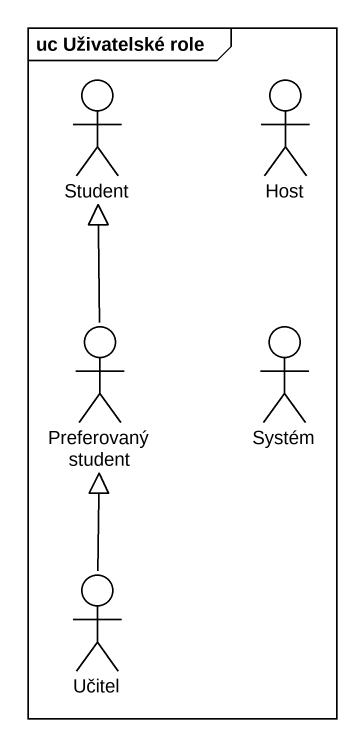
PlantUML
@startuml
mainframe uc Uživatelské role
actor Student
actor Host
actor "Preferovaný student" as Preferovaný_student
actor Systém
actor Učitel
Preferovaný_student -up-|> Student
Učitel -up-|> Preferovaný_student
@enduml
